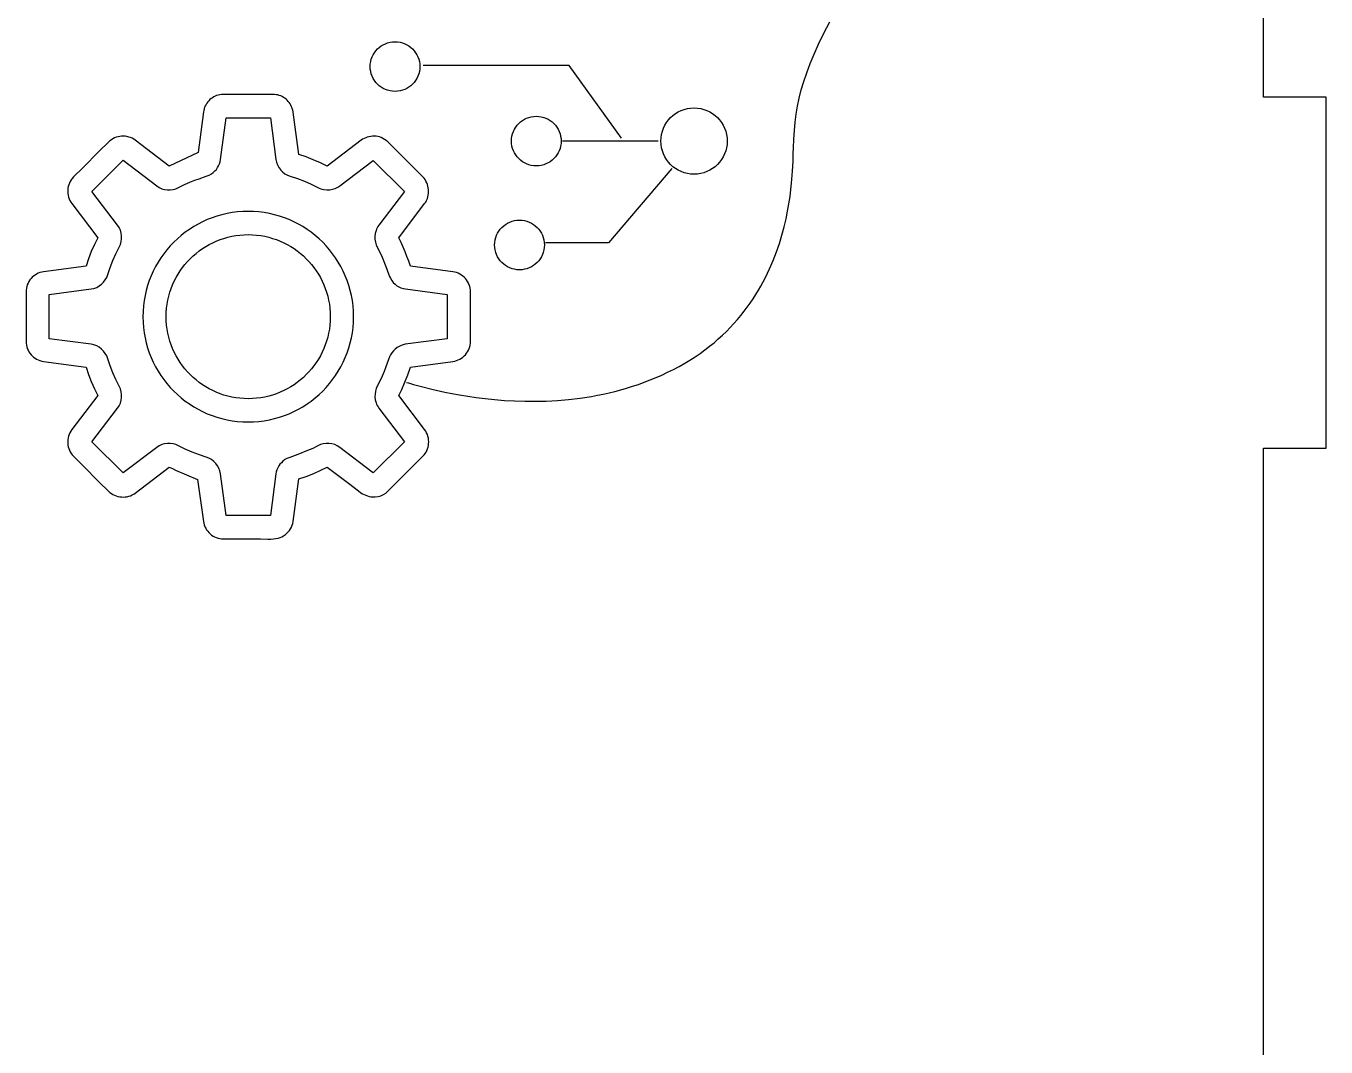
# Model space of a CAD drawing. Extents: x -295 to 296, y -191 to 193.
# Drawn here: x 201.9 to 289.1, y -17.5 to 50.9 of the extents above; entities that cross this region are included whole.
import ezdxf

# ---------------------------------------------------------------- set-up
doc = ezdxf.new("R2010")
doc.units = 0
doc.layers.add('레이어_1', color=18, linetype='CONTINUOUS')
doc.layers.add('레이어_2', color=1, linetype='CONTINUOUS')

msp = doc.modelspace()

# ---------------------------------------------------------------- linework, layer by layer
at = {"layer": '레이어_1'}
msp.add_lwpolyline([(284.875, -88.513), (284.875, 22.645), (289.075, 22.645), (289.075, 46.165), (284.875, 46.165), (284.875, 93.283)], dxfattribs=at)
at = {"layer": '레이어_2'}
for points in [[(227.435, 27.042), (227.574, 27.007), (227.916, 26.908), (228.444, 26.763), (229.143, 26.586), (229.998, 26.395), (230.48, 26.299), (230.994, 26.205), (231.54, 26.115), (232.116, 26.032), (232.719, 25.957), (233.348, 25.893), (234, 25.841), (234.674, 25.803), (235.368, 25.782), (236.08, 25.779), (236.809, 25.797), (237.551, 25.837), (238.305, 25.902), (239.07, 25.993), (239.844, 26.112), (240.233, 26.183), (240.624, 26.262), (241.016, 26.35), (241.408, 26.445), (241.802, 26.549), (242.196, 26.662), (242.59, 26.784), (242.984, 26.916), (243.377, 27.057), (243.771, 27.208), (244.163, 27.369), (244.555, 27.541), (244.945, 27.723), (245.334, 27.917), (245.715, 28.119), (246.085, 28.328), (246.442, 28.543), (246.787, 28.765), (247.121, 28.993), (247.443, 29.227), (247.753, 29.466), (248.053, 29.71), (248.341, 29.959), (248.619, 30.212), (248.887, 30.47), (249.144, 30.732), (249.391, 30.997), (249.628, 31.266), (249.855, 31.538), (250.073, 31.813), (250.281, 32.091), (250.481, 32.37), (250.671, 32.652), (250.853, 32.936), (251.027, 33.22), (251.192, 33.506), (251.498, 34.081), (251.774, 34.656), (252.021, 35.23), (252.24, 35.801), (252.434, 36.366), (252.604, 36.923), (252.751, 37.47), (252.878, 38.004), (252.985, 38.524), (253.075, 39.026), (253.149, 39.509), (253.208, 39.97), (253.255, 40.408), (253.318, 41.202), (253.35, 41.872), (253.365, 42.401), (253.375, 42.771), (253.404, 43.361), (253.444, 43.93), (253.498, 44.484), (253.567, 45.028), (253.656, 45.569), (253.767, 46.111), (253.904, 46.662), (254.068, 47.226), (254.263, 47.809), (254.492, 48.418), (254.758, 49.057), (255.064, 49.733), (255.412, 50.451), (255.806, 51.217)], [(241.843, 43.41), (238.344, 48.288), (228.553, 48.288)], [(244.318, 43.225), (237.89, 43.225)], [(245.227, 41.386), (240.985, 36.412), (236.746, 36.412)]]:
    msp.add_lwpolyline(points, dxfattribs=at)
for points in [[(225.004, 48.221), (225.012, 48.391), (225.038, 48.557), (225.079, 48.716), (225.135, 48.869), (225.205, 49.015), (225.288, 49.152), (225.384, 49.28), (225.492, 49.399), (225.61, 49.506), (225.738, 49.602), (225.875, 49.686), (226.021, 49.756), (226.174, 49.812), (226.334, 49.853), (226.499, 49.878), (226.669, 49.887), (226.84, 49.878), (227.005, 49.853), (227.164, 49.812), (227.317, 49.756), (227.463, 49.686), (227.6, 49.602), (227.729, 49.506), (227.847, 49.399), (227.954, 49.28), (228.05, 49.152), (228.134, 49.015), (228.204, 48.869), (228.26, 48.716), (228.301, 48.557), (228.326, 48.391), (228.335, 48.221), (228.326, 48.051), (228.301, 47.886), (228.26, 47.726), (228.204, 47.573), (228.134, 47.427), (228.05, 47.29), (227.954, 47.162), (227.847, 47.044), (227.729, 46.936), (227.6, 46.84), (227.463, 46.757), (227.317, 46.687), (227.164, 46.631), (227.005, 46.59), (226.84, 46.564), (226.669, 46.556), (226.499, 46.564), (226.334, 46.59), (226.174, 46.631), (226.021, 46.687), (225.875, 46.757), (225.738, 46.84), (225.61, 46.936), (225.492, 47.044), (225.384, 47.162), (225.288, 47.29), (225.205, 47.427), (225.135, 47.573), (225.079, 47.726), (225.038, 47.886), (225.012, 48.051)], [(205.743, 41.438), (205.123, 40.818), (205.038, 40.725), (204.963, 40.626), (204.899, 40.522), (204.844, 40.413), (204.8, 40.3), (204.766, 40.185), (204.743, 40.067), (204.729, 39.948), (204.726, 39.828), (204.734, 39.709), (204.752, 39.59), (204.781, 39.472), (204.821, 39.357), (204.871, 39.245), (204.932, 39.137), (205.003, 39.034), (206.747, 36.746), (206.518, 36.284), (206.309, 35.812), (206.122, 35.33), (205.958, 34.841), (203.112, 34.46), (202.988, 34.438), (202.868, 34.404), (202.753, 34.361), (202.644, 34.307), (202.541, 34.245), (202.443, 34.174), (202.353, 34.095), (202.27, 34.008), (202.195, 33.914), (202.129, 33.814), (202.071, 33.709), (202.022, 33.598), (201.984, 33.482), (201.956, 33.363), (201.939, 33.24), (201.933, 33.114), (201.933, 32.231), (201.933, 30.671), (201.933, 29.799), (201.939, 29.673), (201.956, 29.55), (201.984, 29.43), (202.022, 29.315), (202.071, 29.204), (202.128, 29.098), (202.195, 28.999), (202.27, 28.905), (202.353, 28.818), (202.443, 28.739), (202.54, 28.668), (202.643, 28.605), (202.753, 28.552), (202.867, 28.508), (202.987, 28.475), (203.111, 28.452), (205.956, 28.073), (206.122, 27.581), (206.309, 27.097), (206.518, 26.623), (206.747, 26.16), (205.005, 23.88), (204.933, 23.777), (204.872, 23.669), (204.821, 23.557), (204.782, 23.441), (204.753, 23.324), (204.734, 23.205), (204.727, 23.085), (204.729, 22.965), (204.742, 22.846), (204.766, 22.728), (204.8, 22.612), (204.844, 22.5), (204.899, 22.391), (204.963, 22.286), (205.038, 22.187), (205.123, 22.094), (205.745, 21.472), (206.848, 20.369), (207.468, 19.749), (207.559, 19.666), (207.657, 19.594), (207.761, 19.531), (207.869, 19.478), (207.982, 19.434), (208.099, 19.401), (208.217, 19.378), (208.338, 19.365), (208.459, 19.362), (208.579, 19.369), (208.699, 19.386), (208.817, 19.414), (208.932, 19.452), (209.044, 19.5), (209.151, 19.559), (209.252, 19.629), (211.533, 21.368), (211.744, 21.267), (211.958, 21.17), (213.437, 20.538), (213.826, 17.731), (213.848, 17.607), (213.882, 17.488), (213.926, 17.373), (213.979, 17.264), (214.042, 17.161), (214.113, 17.064), (214.192, 16.973), (214.279, 16.891), (214.373, 16.816), (214.473, 16.749), (214.578, 16.692), (214.689, 16.643), (214.804, 16.605), (214.924, 16.577), (215.047, 16.56), (215.172, 16.554), (216.192, 16.57), (217.006, 16.565), (217.645, 16.552), (218.141, 16.544), (218.345, 16.547), (218.525, 16.556), (218.685, 16.574), (218.829, 16.602), (218.961, 16.641), (219.085, 16.695), (219.204, 16.763), (219.323, 16.849), (219.421, 16.933), (219.511, 17.025), (219.592, 17.126), (219.663, 17.234), (219.724, 17.349), (219.773, 17.47), (219.811, 17.598), (219.836, 17.73), (220.217, 20.579), (220.717, 20.749), (221.224, 20.949), (221.705, 21.16), (222.124, 21.365), (223.541, 20.297), (224.211, 19.777), (224.375, 19.652), (224.484, 19.579), (224.715, 19.477), (224.823, 19.438), (224.931, 19.407), (225.037, 19.385), (225.141, 19.372), (225.244, 19.366), (225.345, 19.369), (225.54, 19.395), (225.724, 19.448), (225.896, 19.527), (226.052, 19.628), (226.192, 19.749), (228.537, 22.094), (228.617, 22.182), (228.688, 22.278), (228.75, 22.379), (228.803, 22.486), (228.847, 22.598), (228.882, 22.713), (228.906, 22.831), (228.921, 22.951), (228.925, 23.072), (228.919, 23.194), (228.903, 23.315), (228.876, 23.434), (228.837, 23.551), (228.788, 23.665), (228.728, 23.774), (228.656, 23.879), (226.914, 26.159), (227.122, 26.582), (227.331, 27.055), (227.529, 27.558), (227.704, 28.073), (230.548, 28.452), (230.672, 28.475), (230.792, 28.508), (230.906, 28.552), (231.016, 28.605), (231.119, 28.668), (231.216, 28.739), (231.307, 28.818), (231.39, 28.905), (231.465, 28.999), (231.531, 29.098), (231.589, 29.204), (231.637, 29.315), (231.676, 29.43), (231.704, 29.55), (231.721, 29.673), (231.727, 29.799), (231.727, 29.802), (231.727, 33.114), (231.727, 33.115), (231.721, 33.241), (231.704, 33.364), (231.676, 33.483), (231.638, 33.599), (231.59, 33.71), (231.532, 33.816), (231.466, 33.916), (231.391, 34.009), (231.308, 34.096), (231.218, 34.176), (231.122, 34.247), (231.018, 34.31), (230.909, 34.363), (230.795, 34.407), (230.676, 34.44), (230.552, 34.463), (227.701, 34.844), (227.59, 35.165), (227.47, 35.482), (227.345, 35.802), (227.213, 36.12), (227.07, 36.436), (226.914, 36.749), (228.656, 39.033), (228.729, 39.14), (228.79, 39.251), (228.838, 39.366), (228.875, 39.484), (228.901, 39.604), (228.915, 39.726), (228.919, 39.848), (228.913, 39.969), (228.897, 40.09), (228.872, 40.208), (228.837, 40.323), (228.794, 40.434), (228.742, 40.54), (228.682, 40.64), (228.614, 40.734), (228.539, 40.82), (226.182, 43.176), (226.08, 43.265), (225.974, 43.341), (225.863, 43.405), (225.749, 43.458), (225.633, 43.499), (225.514, 43.528), (225.395, 43.547), (225.275, 43.556), (225.156, 43.554), (225.039, 43.542), (224.923, 43.521), (224.811, 43.49), (224.702, 43.451), (224.598, 43.403), (224.499, 43.346), (224.407, 43.282), (222.126, 41.54), (221.665, 41.77), (221.191, 41.979), (220.708, 42.165), (220.217, 42.329), (219.836, 45.169), (219.834, 45.175), (219.834, 45.176), (219.833, 45.182), (219.81, 45.302), (219.778, 45.419), (219.773, 45.431), (219.734, 45.53), (219.689, 45.626), (219.636, 45.717), (219.577, 45.803), (219.511, 45.884), (219.44, 45.96), (219.363, 46.031), (219.282, 46.095), (219.195, 46.153), (219.104, 46.204), (219.009, 46.249), (218.911, 46.286), (218.809, 46.315), (218.704, 46.336), (218.597, 46.349), (218.488, 46.354), (215.175, 46.354), (215.044, 46.347), (214.915, 46.328), (214.812, 46.303), (214.711, 46.271), (214.613, 46.231), (214.519, 46.184), (214.43, 46.13), (214.345, 46.069), (214.265, 46.003), (214.19, 45.93), (214.12, 45.852), (214.057, 45.768), (214, 45.68), (213.95, 45.586), (213.908, 45.489), (213.872, 45.388), (213.845, 45.283), (213.826, 45.175), (213.483, 42.463), (211.535, 41.539), (209.252, 43.283), (209.151, 43.352), (209.044, 43.411), (208.933, 43.46), (208.818, 43.498), (208.7, 43.526), (208.581, 43.544), (208.46, 43.551), (208.339, 43.548), (208.219, 43.535), (208.1, 43.511), (207.983, 43.478), (207.87, 43.435), (207.761, 43.382), (207.657, 43.319), (207.559, 43.246), (207.467, 43.163), (206.845, 42.541)], [(205.743, 41.438), (205.123, 40.818), (205.038, 40.725), (204.963, 40.626), (204.899, 40.522), (204.844, 40.413), (204.8, 40.3), (204.766, 40.185), (204.743, 40.067), (204.729, 39.948), (204.726, 39.828), (204.734, 39.709), (204.752, 39.59), (204.781, 39.472), (204.821, 39.357), (204.871, 39.245), (204.932, 39.137), (205.003, 39.034), (206.747, 36.746), (206.518, 36.284), (206.309, 35.812), (206.122, 35.33), (205.958, 34.841), (203.112, 34.46), (202.988, 34.438), (202.868, 34.404), (202.753, 34.361), (202.644, 34.307), (202.541, 34.245), (202.443, 34.174), (202.353, 34.095), (202.27, 34.008), (202.195, 33.914), (202.129, 33.814), (202.071, 33.709), (202.022, 33.598), (201.984, 33.482), (201.956, 33.363), (201.939, 33.24), (201.933, 33.114), (201.933, 32.231), (201.933, 30.671), (201.933, 29.799), (201.939, 29.673), (201.956, 29.55), (201.984, 29.43), (202.022, 29.315), (202.071, 29.204), (202.128, 29.098), (202.195, 28.999), (202.27, 28.905), (202.353, 28.818), (202.443, 28.739), (202.54, 28.668), (202.643, 28.605), (202.753, 28.552), (202.867, 28.508), (202.987, 28.475), (203.111, 28.452), (205.956, 28.073), (206.122, 27.581), (206.309, 27.097), (206.518, 26.623), (206.747, 26.16), (205.005, 23.88), (204.933, 23.777), (204.872, 23.669), (204.821, 23.557), (204.782, 23.441), (204.753, 23.324), (204.734, 23.205), (204.727, 23.085), (204.729, 22.965), (204.742, 22.846), (204.766, 22.728), (204.8, 22.612), (204.844, 22.5), (204.899, 22.391), (204.963, 22.286), (205.038, 22.187), (205.123, 22.094), (205.745, 21.472), (206.848, 20.369), (207.468, 19.749), (207.559, 19.666), (207.657, 19.594), (207.761, 19.531), (207.869, 19.478), (207.982, 19.434), (208.099, 19.401), (208.217, 19.378), (208.338, 19.365), (208.459, 19.362), (208.579, 19.369), (208.699, 19.386), (208.817, 19.414), (208.932, 19.452), (209.044, 19.5), (209.151, 19.559), (209.252, 19.629), (211.533, 21.368), (211.744, 21.267), (211.958, 21.17), (213.437, 20.538), (213.826, 17.731), (213.848, 17.607), (213.882, 17.488), (213.926, 17.373), (213.979, 17.264), (214.042, 17.161), (214.113, 17.064), (214.192, 16.973), (214.279, 16.891), (214.373, 16.816), (214.473, 16.749), (214.578, 16.692), (214.689, 16.643), (214.804, 16.605), (214.924, 16.577), (215.047, 16.56), (215.172, 16.554), (216.192, 16.57), (217.006, 16.565), (217.645, 16.552), (218.141, 16.544), (218.345, 16.547), (218.525, 16.556), (218.685, 16.574), (218.829, 16.602), (218.961, 16.641), (219.085, 16.695), (219.204, 16.763), (219.323, 16.849), (219.421, 16.933), (219.511, 17.025), (219.592, 17.126), (219.663, 17.234), (219.724, 17.349), (219.773, 17.47), (219.811, 17.598), (219.836, 17.73), (220.217, 20.579), (220.717, 20.749), (221.224, 20.949), (221.705, 21.16), (222.124, 21.365), (223.541, 20.297), (224.211, 19.777), (224.375, 19.652), (224.484, 19.579), (224.715, 19.477), (224.823, 19.438), (224.931, 19.407), (225.037, 19.385), (225.141, 19.372), (225.244, 19.366), (225.345, 19.369), (225.54, 19.395), (225.724, 19.448), (225.896, 19.527), (226.052, 19.628), (226.192, 19.749), (228.537, 22.094), (228.617, 22.182), (228.688, 22.278), (228.75, 22.379), (228.803, 22.486), (228.847, 22.598), (228.882, 22.713), (228.906, 22.831), (228.921, 22.951), (228.925, 23.072), (228.919, 23.194), (228.903, 23.315), (228.876, 23.434), (228.837, 23.551), (228.788, 23.665), (228.728, 23.774), (228.656, 23.879), (226.914, 26.159), (227.122, 26.582), (227.331, 27.055), (227.529, 27.558), (227.704, 28.073), (230.548, 28.452), (230.672, 28.475), (230.792, 28.508), (230.906, 28.552), (231.016, 28.605), (231.119, 28.668), (231.216, 28.739), (231.307, 28.818), (231.39, 28.905), (231.465, 28.999), (231.531, 29.098), (231.589, 29.204), (231.637, 29.315), (231.676, 29.43), (231.704, 29.55), (231.721, 29.673), (231.727, 29.799), (231.727, 29.802), (231.727, 33.114), (231.727, 33.115), (231.721, 33.241), (231.704, 33.364), (231.676, 33.483), (231.638, 33.599), (231.59, 33.71), (231.532, 33.816), (231.466, 33.916), (231.391, 34.009), (231.308, 34.096), (231.218, 34.176), (231.122, 34.247), (231.018, 34.31), (230.909, 34.363), (230.795, 34.407), (230.676, 34.44), (230.552, 34.463), (227.701, 34.844), (227.59, 35.165), (227.47, 35.482), (227.345, 35.802), (227.213, 36.12), (227.07, 36.436), (226.914, 36.749), (228.656, 39.033), (228.729, 39.14), (228.79, 39.251), (228.838, 39.366), (228.875, 39.484), (228.901, 39.604), (228.915, 39.726), (228.919, 39.848), (228.913, 39.969), (228.897, 40.09), (228.872, 40.208), (228.837, 40.323), (228.794, 40.434), (228.742, 40.54), (228.682, 40.64), (228.614, 40.734), (228.539, 40.82), (226.182, 43.176), (226.08, 43.265), (225.974, 43.341), (225.863, 43.405), (225.749, 43.458), (225.633, 43.499), (225.514, 43.528), (225.395, 43.547), (225.275, 43.556), (225.156, 43.554), (225.039, 43.542), (224.923, 43.521), (224.811, 43.49), (224.702, 43.451), (224.598, 43.403), (224.499, 43.346), (224.407, 43.282), (222.126, 41.54), (221.665, 41.77), (221.191, 41.979), (220.708, 42.165), (220.217, 42.329), (219.836, 45.169), (219.834, 45.175), (219.834, 45.176), (219.833, 45.182), (219.81, 45.302), (219.778, 45.419), (219.773, 45.431), (219.734, 45.53), (219.689, 45.626), (219.636, 45.717), (219.577, 45.803), (219.511, 45.884), (219.44, 45.96), (219.363, 46.031), (219.282, 46.095), (219.195, 46.153), (219.104, 46.204), (219.009, 46.249), (218.911, 46.286), (218.809, 46.315), (218.704, 46.336), (218.597, 46.349), (218.488, 46.354), (215.175, 46.354), (215.044, 46.347), (214.915, 46.328), (214.812, 46.303), (214.711, 46.271), (214.613, 46.231), (214.519, 46.184), (214.43, 46.13), (214.345, 46.069), (214.265, 46.003), (214.19, 45.93), (214.12, 45.852), (214.057, 45.768), (214, 45.68), (213.95, 45.586), (213.908, 45.489), (213.872, 45.388), (213.845, 45.283), (213.826, 45.175), (213.483, 42.463), (211.535, 41.539), (209.252, 43.283), (209.151, 43.352), (209.044, 43.411), (208.933, 43.46), (208.818, 43.498), (208.7, 43.526), (208.581, 43.544), (208.46, 43.551), (208.339, 43.548), (208.219, 43.535), (208.1, 43.511), (207.983, 43.478), (207.87, 43.435), (207.761, 43.382), (207.657, 43.319), (207.559, 43.246), (207.467, 43.163), (206.845, 42.541)], [(244.49, 43.225), (244.501, 43.452), (244.535, 43.673), (244.59, 43.886), (244.665, 44.09), (244.758, 44.285), (244.87, 44.468), (244.998, 44.639), (245.141, 44.797), (245.299, 44.941), (245.47, 45.069), (245.653, 45.18), (245.848, 45.274), (246.052, 45.348), (246.265, 45.403), (246.486, 45.437), (246.713, 45.448), (246.94, 45.437), (247.161, 45.403), (247.374, 45.348), (247.578, 45.274), (247.773, 45.18), (247.956, 45.069), (248.127, 44.941), (248.285, 44.797), (248.429, 44.639), (248.557, 44.468), (248.668, 44.285), (248.762, 44.09), (248.836, 43.886), (248.891, 43.673), (248.925, 43.452), (248.936, 43.225), (248.925, 42.998), (248.891, 42.777), (248.836, 42.564), (248.762, 42.36), (248.668, 42.165), (248.557, 41.982), (248.429, 41.811), (248.285, 41.653), (248.127, 41.509), (247.956, 41.381), (247.773, 41.27), (247.578, 41.176), (247.374, 41.102), (247.161, 41.047), (246.94, 41.013), (246.713, 41.002), (246.486, 41.013), (246.265, 41.047), (246.052, 41.102), (245.848, 41.176), (245.653, 41.27), (245.47, 41.381), (245.299, 41.509), (245.141, 41.653), (244.998, 41.811), (244.87, 41.982), (244.758, 42.165), (244.665, 42.36), (244.59, 42.564), (244.535, 42.777), (244.501, 42.998)], [(208.069, 25.321), (208.176, 25.486), (208.257, 25.663), (208.311, 25.848), (208.339, 26.038), (208.34, 26.23), (208.313, 26.422), (208.259, 26.61), (208.178, 26.791), (207.953, 27.236), (207.75, 27.693), (207.571, 28.16), (207.415, 28.637), (207.344, 28.823), (207.249, 28.995), (207.132, 29.149), (206.995, 29.285), (206.841, 29.4), (206.671, 29.493), (206.489, 29.56), (206.296, 29.601), (203.492, 29.975), (203.492, 32.937), (206.296, 33.312), (206.488, 33.352), (206.67, 33.419), (206.839, 33.511), (206.994, 33.626), (207.131, 33.762), (207.248, 33.916), (207.344, 34.088), (207.415, 34.274), (207.571, 34.749), (207.751, 35.215), (207.954, 35.672), (208.18, 36.117), (208.261, 36.299), (208.314, 36.487), (208.34, 36.679), (208.339, 36.872), (208.311, 37.062), (208.257, 37.247), (208.176, 37.422), (208.068, 37.586), (206.35, 39.84), (208.446, 41.936), (210.693, 40.219), (210.856, 40.113), (211.033, 40.032), (211.219, 39.978), (211.41, 39.95), (211.604, 39.949), (211.797, 39.974), (211.986, 40.028), (212.166, 40.108), (212.562, 40.309), (212.922, 40.471), (213.247, 40.6), (213.537, 40.705), (214.015, 40.872), (214.204, 40.95), (214.36, 41.033), (214.37, 41.038), (214.488, 41.123), (214.596, 41.22), (214.692, 41.328), (214.776, 41.444), (214.846, 41.57), (214.904, 41.703), (214.947, 41.843), (214.974, 41.989), (215.35, 44.793), (218.311, 44.793), (218.686, 41.99), (218.725, 41.803), (218.791, 41.626), (218.879, 41.46), (218.99, 41.309), (218.999, 41.294), (219.135, 41.156), (219.29, 41.038), (219.462, 40.942), (219.649, 40.871), (220.126, 40.715), (220.593, 40.536), (221.05, 40.333), (221.494, 40.108), (221.588, 40.063), (221.685, 40.026), (221.785, 39.997), (221.886, 39.977), (222.09, 39.958), (222.291, 39.966), (222.485, 39.999), (222.665, 40.054), (222.826, 40.127), (222.963, 40.216), (225.215, 41.934), (227.307, 39.843), (225.585, 37.585), (225.526, 37.498), (225.474, 37.409), (225.431, 37.318), (225.395, 37.224), (225.344, 37.032), (225.322, 36.837), (225.326, 36.645), (225.355, 36.457), (225.407, 36.279), (225.481, 36.115), (225.656, 35.772), (225.808, 35.437), (226.055, 34.822), (226.234, 34.331), (226.303, 34.151), (226.361, 34.024), (226.452, 33.876), (226.555, 33.744), (226.67, 33.63), (226.794, 33.532), (226.927, 33.451), (227.067, 33.387), (227.213, 33.341), (227.363, 33.312), (230.167, 32.937), (230.167, 29.977), (227.359, 29.601), (227.22, 29.573), (227.079, 29.525), (226.94, 29.459), (226.804, 29.376), (226.675, 29.277), (226.556, 29.162), (226.451, 29.032), (226.361, 28.888), (226.304, 28.762), (226.234, 28.58), (226.05, 28.08), (225.935, 27.78), (225.802, 27.459), (225.651, 27.127), (225.481, 26.792), (225.408, 26.628), (225.357, 26.451), (225.328, 26.263), (225.325, 26.069), (225.348, 25.874), (225.399, 25.681), (225.435, 25.586), (225.479, 25.494), (225.53, 25.405), (225.589, 25.319), (227.308, 23.072), (225.212, 20.977), (225.135, 21.036), (222.965, 22.689), (222.801, 22.796), (222.625, 22.876), (222.439, 22.93), (222.247, 22.957), (222.053, 22.958), (221.861, 22.932), (221.674, 22.879), (221.495, 22.799), (221.15, 22.625), (220.805, 22.472), (220.154, 22.217), (219.623, 22.021), (219.426, 21.94), (219.29, 21.868), (219.263, 21.845), (219.151, 21.76), (219.049, 21.663), (218.958, 21.558), (218.878, 21.444), (218.809, 21.321), (218.754, 21.192), (218.712, 21.057), (218.686, 20.916), (218.312, 18.115), (215.35, 18.115), (214.974, 20.922), (214.934, 21.112), (214.866, 21.293), (214.774, 21.461), (214.66, 21.615), (214.524, 21.752), (214.369, 21.87), (214.197, 21.966), (214.01, 22.039), (213.553, 22.189), (213.079, 22.37), (212.61, 22.575), (212.165, 22.799), (211.985, 22.879), (211.797, 22.932), (211.604, 22.958), (211.411, 22.957), (211.22, 22.929), (211.034, 22.875), (210.858, 22.795), (210.694, 22.689), (208.447, 20.976), (206.351, 23.072)], [(208.069, 25.321), (208.176, 25.486), (208.257, 25.663), (208.311, 25.848), (208.339, 26.038), (208.34, 26.23), (208.313, 26.422), (208.259, 26.61), (208.178, 26.791), (207.953, 27.236), (207.75, 27.693), (207.571, 28.16), (207.415, 28.637), (207.344, 28.823), (207.249, 28.995), (207.132, 29.149), (206.995, 29.285), (206.841, 29.4), (206.671, 29.493), (206.489, 29.56), (206.296, 29.601), (203.492, 29.975), (203.492, 32.937), (206.296, 33.312), (206.488, 33.352), (206.67, 33.419), (206.839, 33.511), (206.994, 33.626), (207.131, 33.762), (207.248, 33.916), (207.344, 34.088), (207.415, 34.274), (207.571, 34.749), (207.751, 35.215), (207.954, 35.672), (208.18, 36.117), (208.261, 36.299), (208.314, 36.487), (208.34, 36.679), (208.339, 36.872), (208.311, 37.062), (208.257, 37.247), (208.176, 37.422), (208.068, 37.586), (206.35, 39.84), (208.446, 41.936), (210.693, 40.219), (210.856, 40.113), (211.033, 40.032), (211.219, 39.978), (211.41, 39.95), (211.604, 39.949), (211.797, 39.974), (211.986, 40.028), (212.166, 40.108), (212.562, 40.309), (212.922, 40.471), (213.247, 40.6), (213.537, 40.705), (214.015, 40.872), (214.204, 40.95), (214.36, 41.033), (214.37, 41.038), (214.488, 41.123), (214.596, 41.22), (214.692, 41.328), (214.776, 41.444), (214.846, 41.57), (214.904, 41.703), (214.947, 41.843), (214.974, 41.989), (215.35, 44.793), (218.311, 44.793), (218.686, 41.99), (218.725, 41.803), (218.791, 41.626), (218.879, 41.46), (218.99, 41.309), (218.999, 41.294), (219.135, 41.156), (219.29, 41.038), (219.462, 40.942), (219.649, 40.871), (220.126, 40.715), (220.593, 40.536), (221.05, 40.333), (221.494, 40.108), (221.588, 40.063), (221.685, 40.026), (221.785, 39.997), (221.886, 39.977), (222.09, 39.958), (222.291, 39.966), (222.485, 39.999), (222.665, 40.054), (222.826, 40.127), (222.963, 40.216), (225.215, 41.934), (227.307, 39.843), (225.585, 37.585), (225.526, 37.498), (225.474, 37.409), (225.431, 37.318), (225.395, 37.224), (225.344, 37.032), (225.322, 36.837), (225.326, 36.645), (225.355, 36.457), (225.407, 36.279), (225.481, 36.115), (225.656, 35.772), (225.808, 35.437), (226.055, 34.822), (226.234, 34.331), (226.303, 34.151), (226.361, 34.024), (226.452, 33.876), (226.555, 33.744), (226.67, 33.63), (226.794, 33.532), (226.927, 33.451), (227.067, 33.387), (227.213, 33.341), (227.363, 33.312), (230.167, 32.937), (230.167, 29.977), (227.359, 29.601), (227.22, 29.573), (227.079, 29.525), (226.94, 29.459), (226.804, 29.376), (226.675, 29.277), (226.556, 29.162), (226.451, 29.032), (226.361, 28.888), (226.304, 28.762), (226.234, 28.58), (226.05, 28.08), (225.935, 27.78), (225.802, 27.459), (225.651, 27.127), (225.481, 26.792), (225.408, 26.628), (225.357, 26.451), (225.328, 26.263), (225.325, 26.069), (225.348, 25.874), (225.399, 25.681), (225.435, 25.586), (225.479, 25.494), (225.53, 25.405), (225.589, 25.319), (227.308, 23.072), (225.212, 20.977), (225.135, 21.036), (222.965, 22.689), (222.801, 22.796), (222.625, 22.876), (222.439, 22.93), (222.247, 22.957), (222.053, 22.958), (221.861, 22.932), (221.674, 22.879), (221.495, 22.799), (221.15, 22.625), (220.805, 22.472), (220.154, 22.217), (219.623, 22.021), (219.426, 21.94), (219.29, 21.868), (219.263, 21.845), (219.151, 21.76), (219.049, 21.663), (218.958, 21.558), (218.878, 21.444), (218.809, 21.321), (218.754, 21.192), (218.712, 21.057), (218.686, 20.916), (218.312, 18.115), (215.35, 18.115), (214.974, 20.922), (214.934, 21.112), (214.866, 21.293), (214.774, 21.461), (214.66, 21.615), (214.524, 21.752), (214.369, 21.87), (214.197, 21.966), (214.01, 22.039), (213.553, 22.189), (213.079, 22.37), (212.61, 22.575), (212.165, 22.799), (211.985, 22.879), (211.797, 22.932), (211.604, 22.958), (211.411, 22.957), (211.22, 22.929), (211.034, 22.875), (210.858, 22.795), (210.694, 22.689), (208.447, 20.976), (206.351, 23.072)], [(234.475, 43.225), (234.483, 43.395), (234.509, 43.561), (234.55, 43.72), (234.606, 43.873), (234.676, 44.019), (234.759, 44.156), (234.855, 44.284), (234.963, 44.403), (235.081, 44.51), (235.209, 44.606), (235.346, 44.689), (235.492, 44.759), (235.645, 44.815), (235.805, 44.856), (235.97, 44.882), (236.14, 44.89), (236.31, 44.882), (236.476, 44.856), (236.635, 44.815), (236.788, 44.759), (236.934, 44.689), (237.071, 44.606), (237.2, 44.51), (237.318, 44.403), (237.425, 44.284), (237.521, 44.156), (237.605, 44.019), (237.675, 43.873), (237.731, 43.72), (237.772, 43.561), (237.797, 43.395), (237.806, 43.225), (237.797, 43.055), (237.772, 42.889), (237.731, 42.73), (237.675, 42.577), (237.605, 42.431), (237.521, 42.294), (237.425, 42.166), (237.318, 42.047), (237.2, 41.94), (237.071, 41.844), (236.934, 41.761), (236.788, 41.69), (236.635, 41.634), (236.476, 41.593), (236.31, 41.568), (236.14, 41.56), (235.97, 41.568), (235.805, 41.593), (235.645, 41.634), (235.492, 41.69), (235.346, 41.761), (235.209, 41.844), (235.081, 41.94), (234.963, 42.047), (234.855, 42.166), (234.759, 42.294), (234.676, 42.431), (234.606, 42.577), (234.55, 42.73), (234.509, 42.889), (234.483, 43.055)], [(216.829, 24.394), (217.192, 24.403), (217.55, 24.43), (217.903, 24.475), (218.25, 24.538), (218.592, 24.617), (218.926, 24.712), (219.254, 24.823), (219.575, 24.95), (219.887, 25.091), (220.192, 25.247), (220.487, 25.417), (220.774, 25.601), (221.051, 25.798), (221.318, 26.008), (221.574, 26.23), (221.819, 26.464), (222.053, 26.709), (222.275, 26.965), (222.485, 27.232), (222.682, 27.509), (222.866, 27.796), (223.036, 28.091), (223.192, 28.395), (223.334, 28.708), (223.46, 29.029), (223.572, 29.356), (223.667, 29.691), (223.746, 30.032), (223.808, 30.38), (223.853, 30.732), (223.88, 31.09), (223.89, 31.453), (223.88, 31.816), (223.853, 32.174), (223.808, 32.527), (223.746, 32.874), (223.667, 33.215), (223.572, 33.55), (223.46, 33.878), (223.334, 34.198), (223.192, 34.511), (223.036, 34.815), (222.866, 35.111), (222.682, 35.398), (222.485, 35.674), (222.275, 35.941), (222.053, 36.197), (221.819, 36.443), (221.574, 36.677), (221.318, 36.899), (221.051, 37.109), (220.774, 37.306), (220.487, 37.489), (220.192, 37.66), (219.887, 37.816), (219.575, 37.957), (219.254, 38.084), (218.926, 38.195), (218.592, 38.29), (218.25, 38.369), (217.903, 38.431), (217.55, 38.476), (217.192, 38.504), (216.829, 38.513), (216.467, 38.504), (216.109, 38.476), (215.756, 38.431), (215.409, 38.369), (215.067, 38.29), (214.733, 38.195), (214.405, 38.084), (214.084, 37.957), (213.772, 37.816), (213.467, 37.66), (213.172, 37.489), (212.885, 37.306), (212.608, 37.109), (212.342, 36.899), (212.085, 36.677), (211.84, 36.443), (211.606, 36.197), (211.384, 35.941), (211.174, 35.674), (210.977, 35.398), (210.794, 35.111), (210.623, 34.815), (210.467, 34.511), (210.326, 34.198), (210.199, 33.878), (210.088, 33.55), (209.993, 33.215), (209.914, 32.874), (209.852, 32.527), (209.807, 32.174), (209.779, 31.816), (209.77, 31.453), (209.779, 31.09), (209.807, 30.732), (209.852, 30.38), (209.914, 30.032), (209.993, 29.691), (210.088, 29.356), (210.199, 29.029), (210.326, 28.708), (210.467, 28.395), (210.623, 28.091), (210.794, 27.796), (210.977, 27.509), (211.174, 27.232), (211.384, 26.965), (211.606, 26.709), (211.84, 26.464), (212.085, 26.23), (212.342, 26.008), (212.608, 25.798), (212.885, 25.601), (213.172, 25.417), (213.467, 25.247), (213.772, 25.091), (214.084, 24.95), (214.405, 24.823), (214.733, 24.712), (215.067, 24.617), (215.409, 24.538), (215.756, 24.475), (216.109, 24.43), (216.467, 24.403)], [(216.829, 24.394), (217.192, 24.403), (217.55, 24.43), (217.903, 24.475), (218.25, 24.538), (218.592, 24.617), (218.926, 24.712), (219.254, 24.823), (219.575, 24.95), (219.887, 25.091), (220.192, 25.247), (220.487, 25.417), (220.774, 25.601), (221.051, 25.798), (221.318, 26.008), (221.574, 26.23), (221.819, 26.464), (222.053, 26.709), (222.275, 26.965), (222.485, 27.232), (222.682, 27.509), (222.866, 27.796), (223.036, 28.091), (223.192, 28.395), (223.334, 28.708), (223.46, 29.029), (223.572, 29.356), (223.667, 29.691), (223.746, 30.032), (223.808, 30.38), (223.853, 30.732), (223.88, 31.09), (223.89, 31.453), (223.88, 31.816), (223.853, 32.174), (223.808, 32.527), (223.746, 32.874), (223.667, 33.215), (223.572, 33.55), (223.46, 33.878), (223.334, 34.198), (223.192, 34.511), (223.036, 34.815), (222.866, 35.111), (222.682, 35.398), (222.485, 35.674), (222.275, 35.941), (222.053, 36.197), (221.819, 36.443), (221.574, 36.677), (221.318, 36.899), (221.051, 37.109), (220.774, 37.306), (220.487, 37.489), (220.192, 37.66), (219.887, 37.816), (219.575, 37.957), (219.254, 38.084), (218.926, 38.195), (218.592, 38.29), (218.25, 38.369), (217.903, 38.431), (217.55, 38.476), (217.192, 38.504), (216.829, 38.513), (216.467, 38.504), (216.109, 38.476), (215.756, 38.431), (215.409, 38.369), (215.067, 38.29), (214.733, 38.195), (214.405, 38.084), (214.084, 37.957), (213.772, 37.816), (213.467, 37.66), (213.172, 37.489), (212.885, 37.306), (212.608, 37.109), (212.342, 36.899), (212.085, 36.677), (211.84, 36.443), (211.606, 36.197), (211.384, 35.941), (211.174, 35.674), (210.977, 35.398), (210.794, 35.111), (210.623, 34.815), (210.467, 34.511), (210.326, 34.198), (210.199, 33.878), (210.088, 33.55), (209.993, 33.215), (209.914, 32.874), (209.852, 32.527), (209.807, 32.174), (209.779, 31.816), (209.77, 31.453), (209.779, 31.09), (209.807, 30.732), (209.852, 30.38), (209.914, 30.032), (209.993, 29.691), (210.088, 29.356), (210.199, 29.029), (210.326, 28.708), (210.467, 28.395), (210.623, 28.091), (210.794, 27.796), (210.977, 27.509), (211.174, 27.232), (211.384, 26.965), (211.606, 26.709), (211.84, 26.464), (212.085, 26.23), (212.342, 26.008), (212.608, 25.798), (212.885, 25.601), (213.172, 25.417), (213.467, 25.247), (213.772, 25.091), (214.084, 24.95), (214.405, 24.823), (214.733, 24.712), (215.067, 24.617), (215.409, 24.538), (215.756, 24.475), (216.109, 24.43), (216.467, 24.403)], [(233.348, 36.26), (233.356, 36.431), (233.382, 36.596), (233.423, 36.756), (233.479, 36.909), (233.549, 37.054), (233.632, 37.192), (233.728, 37.32), (233.835, 37.438), (233.954, 37.546), (234.082, 37.641), (234.219, 37.725), (234.365, 37.795), (234.518, 37.851), (234.677, 37.892), (234.843, 37.917), (235.013, 37.926), (235.183, 37.917), (235.349, 37.892), (235.508, 37.851), (235.661, 37.795), (235.807, 37.725), (235.944, 37.641), (236.072, 37.546), (236.191, 37.438), (236.298, 37.32), (236.394, 37.192), (236.478, 37.054), (236.548, 36.909), (236.604, 36.756), (236.645, 36.596), (236.67, 36.431), (236.678, 36.26), (236.67, 36.09), (236.645, 35.925), (236.604, 35.765), (236.548, 35.612), (236.478, 35.467), (236.394, 35.329), (236.298, 35.201), (236.191, 35.083), (236.072, 34.975), (235.944, 34.88), (235.807, 34.796), (235.661, 34.726), (235.508, 34.67), (235.349, 34.629), (235.183, 34.604), (235.013, 34.595), (234.843, 34.604), (234.677, 34.629), (234.518, 34.67), (234.365, 34.726), (234.219, 34.796), (234.082, 34.88), (233.954, 34.975), (233.835, 35.083), (233.728, 35.201), (233.632, 35.329), (233.549, 35.467), (233.479, 35.612), (233.423, 35.765), (233.382, 35.925), (233.356, 36.09)], [(216.829, 36.953), (217.112, 36.946), (217.391, 36.925), (217.666, 36.89), (217.937, 36.841), (218.202, 36.78), (218.463, 36.705), (218.719, 36.619), (218.968, 36.52), (219.212, 36.41), (219.449, 36.288), (219.679, 36.156), (219.903, 36.013), (220.118, 35.859), (220.326, 35.696), (220.526, 35.523), (220.717, 35.34), (220.899, 35.149), (221.072, 34.95), (221.236, 34.742), (221.389, 34.526), (221.532, 34.303), (221.665, 34.073), (221.787, 33.836), (221.897, 33.592), (221.995, 33.342), (222.082, 33.087), (222.156, 32.826), (222.218, 32.56), (222.266, 32.29), (222.301, 32.015), (222.323, 31.736), (222.33, 31.453), (222.323, 31.171), (222.301, 30.892), (222.266, 30.617), (222.218, 30.346), (222.156, 30.08), (222.082, 29.82), (221.995, 29.564), (221.897, 29.315), (221.787, 29.071), (221.665, 28.834), (221.532, 28.604), (221.389, 28.381), (221.236, 28.165), (221.072, 27.957), (220.899, 27.757), (220.717, 27.566), (220.526, 27.384), (220.326, 27.211), (220.118, 27.048), (219.903, 26.894), (219.679, 26.751), (219.449, 26.618), (219.212, 26.497), (218.968, 26.387), (218.719, 26.288), (218.463, 26.201), (218.202, 26.127), (217.937, 26.066), (217.666, 26.017), (217.391, 25.982), (217.112, 25.961), (216.829, 25.954), (216.547, 25.961), (216.268, 25.982), (215.993, 26.017), (215.723, 26.066), (215.457, 26.127), (215.196, 26.201), (214.94, 26.288), (214.691, 26.387), (214.447, 26.497), (214.21, 26.618), (213.98, 26.751), (213.757, 26.894), (213.541, 27.048), (213.333, 27.211), (213.134, 27.384), (212.943, 27.566), (212.76, 27.757), (212.587, 27.957), (212.424, 28.165), (212.27, 28.381), (212.127, 28.604), (211.995, 28.834), (211.873, 29.071), (211.763, 29.315), (211.664, 29.564), (211.578, 29.82), (211.503, 30.08), (211.442, 30.346), (211.393, 30.617), (211.358, 30.892), (211.337, 31.171), (211.33, 31.453), (211.337, 31.736), (211.358, 32.015), (211.393, 32.29), (211.442, 32.56), (211.503, 32.826), (211.578, 33.087), (211.664, 33.342), (211.763, 33.592), (211.873, 33.836), (211.995, 34.073), (212.127, 34.303), (212.27, 34.526), (212.424, 34.742), (212.587, 34.95), (212.76, 35.149), (212.943, 35.34), (213.134, 35.523), (213.333, 35.696), (213.541, 35.859), (213.757, 36.013), (213.98, 36.156), (214.21, 36.288), (214.447, 36.41), (214.691, 36.52), (214.94, 36.619), (215.196, 36.705), (215.457, 36.78), (215.723, 36.841), (215.993, 36.89), (216.268, 36.925), (216.547, 36.946)], [(216.829, 36.953), (217.112, 36.946), (217.391, 36.925), (217.666, 36.89), (217.937, 36.841), (218.202, 36.78), (218.463, 36.705), (218.719, 36.619), (218.968, 36.52), (219.212, 36.41), (219.449, 36.288), (219.679, 36.156), (219.903, 36.013), (220.118, 35.859), (220.326, 35.696), (220.526, 35.523), (220.717, 35.34), (220.899, 35.149), (221.072, 34.95), (221.236, 34.742), (221.389, 34.526), (221.532, 34.303), (221.665, 34.073), (221.787, 33.836), (221.897, 33.592), (221.995, 33.342), (222.082, 33.087), (222.156, 32.826), (222.218, 32.56), (222.266, 32.29), (222.301, 32.015), (222.323, 31.736), (222.33, 31.453), (222.323, 31.171), (222.301, 30.892), (222.266, 30.617), (222.218, 30.346), (222.156, 30.08), (222.082, 29.82), (221.995, 29.564), (221.897, 29.315), (221.787, 29.071), (221.665, 28.834), (221.532, 28.604), (221.389, 28.381), (221.236, 28.165), (221.072, 27.957), (220.899, 27.757), (220.717, 27.566), (220.526, 27.384), (220.326, 27.211), (220.118, 27.048), (219.903, 26.894), (219.679, 26.751), (219.449, 26.618), (219.212, 26.497), (218.968, 26.387), (218.719, 26.288), (218.463, 26.201), (218.202, 26.127), (217.937, 26.066), (217.666, 26.017), (217.391, 25.982), (217.112, 25.961), (216.829, 25.954), (216.547, 25.961), (216.268, 25.982), (215.993, 26.017), (215.723, 26.066), (215.457, 26.127), (215.196, 26.201), (214.94, 26.288), (214.691, 26.387), (214.447, 26.497), (214.21, 26.618), (213.98, 26.751), (213.757, 26.894), (213.541, 27.048), (213.333, 27.211), (213.134, 27.384), (212.943, 27.566), (212.76, 27.757), (212.587, 27.957), (212.424, 28.165), (212.27, 28.381), (212.127, 28.604), (211.995, 28.834), (211.873, 29.071), (211.763, 29.315), (211.664, 29.564), (211.578, 29.82), (211.503, 30.08), (211.442, 30.346), (211.393, 30.617), (211.358, 30.892), (211.337, 31.171), (211.33, 31.453), (211.337, 31.736), (211.358, 32.015), (211.393, 32.29), (211.442, 32.56), (211.503, 32.826), (211.578, 33.087), (211.664, 33.342), (211.763, 33.592), (211.873, 33.836), (211.995, 34.073), (212.127, 34.303), (212.27, 34.526), (212.424, 34.742), (212.587, 34.95), (212.76, 35.149), (212.943, 35.34), (213.134, 35.523), (213.333, 35.696), (213.541, 35.859), (213.757, 36.013), (213.98, 36.156), (214.21, 36.288), (214.447, 36.41), (214.691, 36.52), (214.94, 36.619), (215.196, 36.705), (215.457, 36.78), (215.723, 36.841), (215.993, 36.89), (216.268, 36.925), (216.547, 36.946)]]:
    msp.add_lwpolyline(points, close=True, dxfattribs=at)

doc.saveas('drawing.dxf')
